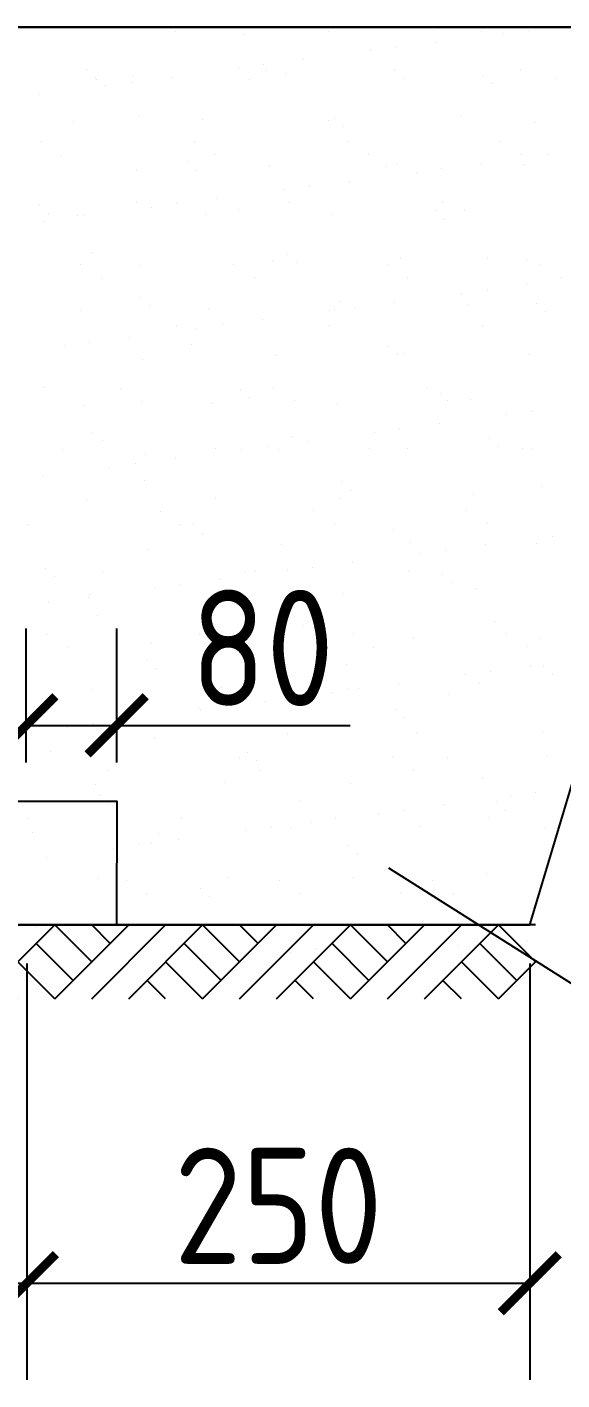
# Model space of a CAD drawing. Header units: millimetres. Extents: x 864899 to 866159, y 2547883 to 2548180.
# Drawn here: x 865164.27 to 865178.09, y 2547964.18 to 2547999.14 of the extents above; entities that cross this region are included whole.
import ezdxf

# ---------------------------------------------------------------- set-up
doc = ezdxf.new("R2010")
doc.units = ezdxf.units.MM
doc.header["$LTSCALE"] = 1000
doc.layers.get('0').update_dxf_attribs({"linetype": 'CONTINUOUS'})
doc.layers.get('Defpoints').update_dxf_attribs({"linetype": 'CONTINUOUS'})
for name, color, linetype in [('dll-结构外框', 6, 'CONTINUOUS'), ('LAYER1', 1, 'CONTINUOUS'), ('TK', 4, 'CONTINUOUS'), ('标注', 1, 'CONTINUOUS'), ('电照', 1, 'CONTINUOUS'), ('电照标注', 4, 'CONTINUOUS')]:
    doc.layers.add(name, color=color, linetype=linetype)
doc.styles.get("Standard").update_dxf_attribs({"font": 'tssdeng.shx', "width": 0.9, "bigfont": 'hztxt.shx'})
doc.dimstyles.new('Copy(3) of ISO-25', dxfattribs={"dimscale": 8, "dimtxt": 6, "dimasz": 2.5, "dimexe": 1, "dimexo": 30, "dimtad": 1, "dimtxsty": 'Standard', "dimblk": 'ARCHTICK', "dimcen": 2.5, "dimadec": 0, "dimazin": 0, "dimtfac": 1, "dimtmove": 0, "dimatfit": 3, "dimldrblk": 'ARCHTICK', "dimfxl": 1, "dimarcsym": 0})

# ---------------------------------------------------------------- blocks, each defined once
blk = doc.blocks.new('_ArchTick')
at = {"color": 0, "linetype": 'ByBlock', "const_width": 0.15}
blk.add_lwpolyline([(-0.5, -0.5), (0.5, 0.5)], dxfattribs=at)
blk = doc.blocks.new('*D74')
at = {"color": 3, "lineweight": -2, "transparency": 16777216}
for p, q in [((865164.271, 2547974.937), (865164.271, 2547964.18)), ((865177.255, 2547974.937), (865177.255, 2547964.18))]:
    blk.add_line(p, q, dxfattribs=at)
at = {"color": 0, "lineweight": -2, "transparency": 16777216}
blk.add_line((865164.271, 2547966.68), (865177.255, 2547966.68), dxfattribs=at)
at = {"layer": 'Defpoints', "color": 0, "transparency": 16777216}
for p in [(865164.271, 2547975.937), (865177.255, 2547975.937), (865177.255, 2547966.68)]:
    blk.add_point(p, dxfattribs=at)
at = {"color": 0, "lineweight": -2, "transparency": 16777216, "xscale": 1.5, "yscale": 1.5, "zscale": 1.5, "rotation": 180}
blk.add_blockref('_ArchTick', (865164.271, 2547966.68), dxfattribs=at)
at = {"color": 0, "lineweight": -2, "transparency": 16777216, "xscale": 1.5, "yscale": 1.5, "zscale": 1.5}
blk.add_blockref('_ArchTick', (865177.255, 2547966.68), dxfattribs=at)
at = {"color": 3, "transparency": 16777216, "insert": (865170.763, 2547968.68), "char_height": 3, "attachment_point": 5}
blk.add_mtext('250', dxfattribs=at)
blk = doc.blocks.new('*D75')
at = {"color": 3, "lineweight": -2, "transparency": 16777216}
for p, q in [((865152.255, 2547974.937), (865152.255, 2547964.18)), ((865164.271, 2547974.937), (865164.271, 2547964.18))]:
    blk.add_line(p, q, dxfattribs=at)
at = {"color": 0, "lineweight": -2, "transparency": 16777216}
blk.add_line((865152.255, 2547966.68), (865164.271, 2547966.68), dxfattribs=at)
at = {"layer": 'Defpoints', "color": 0, "transparency": 16777216}
for p in [(865152.255, 2547975.937), (865164.271, 2547975.937), (865164.271, 2547966.68)]:
    blk.add_point(p, dxfattribs=at)
at = {"color": 0, "lineweight": -2, "transparency": 16777216, "xscale": 1.5, "yscale": 1.5, "zscale": 1.5, "rotation": 180}
blk.add_blockref('_ArchTick', (865152.255, 2547966.68), dxfattribs=at)
at = {"color": 0, "lineweight": -2, "transparency": 16777216, "xscale": 1.5, "yscale": 1.5, "zscale": 1.5}
blk.add_blockref('_ArchTick', (865164.271, 2547966.68), dxfattribs=at)
at = {"color": 3, "transparency": 16777216, "insert": (865158.263, 2547968.68), "char_height": 3, "attachment_point": 5}
blk.add_mtext('260', dxfattribs=at)
blk = doc.blocks.new('A$C36223B87')
for p, q in [((0, 0), (477.3, 477.3)), ((0, 238.6), (238.6, 477.3)), ((119.3, 358), (0, 477.3)), ((238.6, 0), (715.9, 477.3)), ((715.9, 0), (1193.2, 477.3)), ((954.6, 238.6), (715.9, 477.3)), ((1073.9, 358), (954.6, 477.3)), ((954.6, 0), (1431.9, 477.3)), ((1193.2, 0), (1670.5, 477.3)), ((1909.2, 238.6), (1670.5, 477.3)), ((835.3, 119.3), (596.6, 358)), ((1789.9, 119.3), (1551.2, 358)), ((715.9, 0), (477.3, 238.6)), ((1670.5, 0), (1431.9, 238.6)), ((1670.5, 0), (1909.2, 238.6)), ((477.3, 0), (358, 119.3)), ((1431.9, 0), (1312.6, 119.3))]:
    blk.add_line(p, q)
at = {"layer": 'LAYER1'}
blk.add_lwpolyline([(1909.2, 477.3), (0, 477.3)], dxfattribs=at)
blk = doc.blocks.new('*D86')
at = {"color": 3, "lineweight": -2, "transparency": 16777216}
for p, q in [((865164.255, 2547980.137), (865164.255, 2547983.594)), ((865166.589, 2547980.137), (865166.589, 2547983.594))]:
    blk.add_line(p, q, dxfattribs=at)
at = {"color": 0, "lineweight": -2, "transparency": 16777216}
for p, q in [((865164.255, 2547981.094), (865166.589, 2547981.094)), ((865166.589, 2547981.094), (865172.62, 2547981.094))]:
    blk.add_line(p, q, dxfattribs=at)
at = {"layer": 'Defpoints', "color": 0, "transparency": 16777216}
for p in [(865166.589, 2547981.094), (865164.255, 2547979.137), (865166.589, 2547979.137)]:
    blk.add_point(p, dxfattribs=at)
at = {"color": 0, "lineweight": -2, "transparency": 16777216, "xscale": 1.5, "yscale": 1.5, "zscale": 1.5, "rotation": 180}
blk.add_blockref('_ArchTick', (865164.255, 2547981.094), dxfattribs=at)
at = {"color": 0, "lineweight": -2, "transparency": 16777216, "xscale": 1.5, "yscale": 1.5, "zscale": 1.5}
blk.add_blockref('_ArchTick', (865166.589, 2547981.094), dxfattribs=at)
at = {"color": 3, "transparency": 16777216, "insert": (865170.354, 2547983.094), "char_height": 3, "attachment_point": 5}
blk.add_mtext('80', dxfattribs=at)

msp = doc.modelspace()

# ---------------------------------------------------------------- linework, layer by layer
at = {"layer": 'dll-结构外框', "color": 4}
msp.add_line((865115.10888, 2547999.13708), (865195.42187, 2547999.13708), dxfattribs=at)
at = {"layer": 'TK', "color": 0, "linetype": 'Continuous'}
for p, q in [((865168.10159, 2547999.0165), (865168.10159, 2547999.0165)), ((865169.8549, 2547998.94312), (865169.8549, 2547998.94312)), ((865172.05655, 2547999.02369), (865172.05655, 2547999.02369)), ((865174.77756, 2547999.04533), (865174.77756, 2547999.04533)), ((865176.01152, 2547999.03087), (865176.01152, 2547999.03087)), ((865176.56698, 2547998.97041), (865176.56698, 2547998.97041)), ((865177.22803, 2547999.05744), (865177.22803, 2547999.05744)), ((865173.14843, 2547998.52035), (865173.14843, 2547998.52035)), ((865173.80948, 2547998.60738), (865173.80948, 2547998.60738)), ((865174.84197, 2547998.74331), (865174.84197, 2547998.74331)), ((865169.72988, 2547998.07029), (865169.72988, 2547998.07029)), ((865170.39093, 2547998.15732), (865170.39093, 2547998.15732)), ((865171.42342, 2547998.29325), (865171.42342, 2547998.29325)), ((865165.80303, 2547998.04297), (865165.80303, 2547998.04297)), ((865166.03711, 2547997.82847), (865166.03711, 2547997.82847)), ((865166.07462, 2547997.78105), (865166.07462, 2547997.78105)), ((865167.0159, 2547997.87982), (865167.0159, 2547997.87982)), ((865168.00487, 2547997.84319), (865168.00487, 2547997.84319)), ((865170.02959, 2547997.78823), (865170.02959, 2547997.78823)), ((865170.44603, 2547998.00341), (865170.44603, 2547998.00341)), ((865170.95978, 2547997.93068), (865170.95978, 2547997.93068)), ((865173.77037, 2547998.04581), (865173.77037, 2547998.04581)), ((865173.98455, 2547997.79542), (865173.98455, 2547997.79542)), ((865176.04162, 2547997.88703), (865176.04162, 2547997.88703)), ((865177.01915, 2547998.03023), (865177.01915, 2547998.03023)), ((865177.93951, 2547997.80261), (865177.93951, 2547997.80261)), ((865164.58631, 2547997.39313), (865164.58631, 2547997.39313)), ((865166.31133, 2547997.62023), (865166.31133, 2547997.62023)), ((865166.97238, 2547997.70726), (865166.97238, 2547997.70726)), ((865176.27571, 2547997.67253), (865176.27571, 2547997.67253)), ((865165.48441, 2547996.70467), (865165.48441, 2547996.70467)), ((865167.142, 2547996.81603), (865167.142, 2547996.81603)), ((865168.80875, 2547996.74707), (865168.80875, 2547996.74707)), ((865172.05752, 2547996.73149), (865172.05752, 2547996.73149)), ((865172.22384, 2547996.77238), (865172.22384, 2547996.77238)), ((865175.48766, 2547996.85507), (865175.48766, 2547996.85507)), ((865172.45793, 2547996.55788), (865172.45793, 2547996.55788)), ((865177.38059, 2547996.66009), (865177.38059, 2547996.66009)), ((865164.63676, 2547996.17029), (865164.63676, 2547996.17029)), ((865168.59173, 2547996.17748), (865168.59173, 2547996.17748)), ((865172.54669, 2547996.18466), (865172.54669, 2547996.18466)), ((865176.50165, 2547996.19185), (865176.50165, 2547996.19185)), ((865165.17232, 2547995.82911), (865165.17232, 2547995.82911)), ((865168.40606, 2547995.65773), (865168.40606, 2547995.65773)), ((865169.12728, 2547995.83629), (865169.12728, 2547995.83629)), ((865173.08224, 2547995.84348), (865173.08224, 2547995.84348)), ((865177.0372, 2547995.85066), (865177.0372, 2547995.85066)), ((865177.73792, 2547995.83635), (865177.73792, 2547995.83635)), ((865167.0959, 2547995.43276), (865167.0959, 2547995.43276)), ((865168.64015, 2547995.44323), (865168.64015, 2547995.44323)), ((865170.52603, 2547995.55634), (865170.52603, 2547995.55634)), ((865173.56281, 2547995.54544), (865173.56281, 2547995.54544)), ((865173.85037, 2547995.59874), (865173.85037, 2547995.59874)), ((865174.31937, 2547995.38629), (865174.31937, 2547995.38629)), ((865174.98041, 2547995.47331), (865174.98041, 2547995.47331)), ((865176.0129, 2547995.60924), (865176.0129, 2547995.60924)), ((865177.09915, 2547995.58316), (865177.09915, 2547995.58316)), ((865170.90082, 2547994.93623), (865170.90082, 2547994.93623)), ((865171.56186, 2547995.02325), (865171.56186, 2547995.02325)), ((865172.59435, 2547995.15918), (865172.59435, 2547995.15918)), ((865167.10031, 2547994.60084), (865167.10031, 2547994.60084)), ((865168.14331, 2547994.57319), (865168.14331, 2547994.57319)), ((865169.1758, 2547994.70912), (865169.1758, 2547994.70912)), ((865171.05527, 2547994.60802), (865171.05527, 2547994.60802)), ((865175.01023, 2547994.61521), (865175.01023, 2547994.61521)), ((865164.58828, 2547994.54309), (865164.58828, 2547994.54309)), ((865164.82236, 2547994.32859), (865164.82236, 2547994.32859)), ((865165.56441, 2547994.25761), (865165.56441, 2547994.25761)), ((865165.75725, 2547994.25906), (865165.75725, 2547994.25906)), ((865167.48226, 2547994.48616), (865167.48226, 2547994.48616)), ((865168.88875, 2547994.30001), (865168.88875, 2547994.30001)), ((865169.74503, 2547994.43079), (865169.74503, 2547994.43079)), ((865172.13752, 2547994.28443), (865172.13752, 2547994.28443)), ((865174.82687, 2547994.38714), (865174.82687, 2547994.38714)), ((865175.56766, 2547994.40801), (865175.56766, 2547994.40801)), ((865164.72476, 2547994.12313), (865164.72476, 2547994.12313)), ((865175.06096, 2547994.17264), (865175.06096, 2547994.17264)), ((865165.92725, 2547993.31615), (865165.92725, 2547993.31615)), ((865171.00909, 2547993.2725), (865171.00909, 2547993.2725)), ((865165.66245, 2547992.99008), (865165.66245, 2547992.99008)), ((865167.1759, 2547992.98569), (865167.1759, 2547992.98569)), ((865169.61741, 2547992.99727), (865169.61741, 2547992.99727)), ((865170.60604, 2547993.10927), (865170.60604, 2547993.10927)), ((865171.24318, 2547993.058), (865171.24318, 2547993.058)), ((865173.57237, 2547993.00445), (865173.57237, 2547993.00445)), ((865173.93038, 2547993.15168), (865173.93038, 2547993.15168)), ((865176.16584, 2547993.1602), (865176.16584, 2547993.1602)), ((865177.17915, 2547993.13609), (865177.17915, 2547993.13609)), ((865177.52734, 2547993.01164), (865177.52734, 2547993.01164)), ((865166.198, 2547992.6489), (865166.198, 2547992.6489)), ((865170.15297, 2547992.65608), (865170.15297, 2547992.65608)), ((865174.10793, 2547992.66327), (865174.10793, 2547992.66327)), ((865177.18384, 2547992.47518), (865177.18384, 2547992.47518)), ((865178.06289, 2547992.67045), (865178.06289, 2547992.67045)), ((865167.19131, 2547992.15785), (865167.19131, 2547992.15785)), ((865175.4903, 2547992.25222), (865175.4903, 2547992.25222)), ((865176.15135, 2547992.33925), (865176.15135, 2547992.33925)), ((865165.64441, 2547991.81054), (865165.64441, 2547991.81054)), ((865167.42539, 2547991.94335), (865167.42539, 2547991.94335)), ((865168.96875, 2547991.85294), (865168.96875, 2547991.85294)), ((865172.07175, 2547991.80216), (865172.07175, 2547991.80216)), ((865172.21753, 2547991.83736), (865172.21753, 2547991.83736)), ((865172.34806, 2547992.04556), (865172.34806, 2547992.04556)), ((865172.7328, 2547991.88919), (865172.7328, 2547991.88919)), ((865173.76529, 2547992.02512), (865173.76529, 2547992.02512)), ((865175.64766, 2547991.96094), (865175.64766, 2547991.96094)), ((865177.4299, 2547992.0019), (865177.4299, 2547992.0019)), ((865177.66399, 2547991.7874), (865177.66399, 2547991.7874)), ((865169.31425, 2547991.43913), (865169.31425, 2547991.43913)), ((865170.34674, 2547991.57506), (865170.34674, 2547991.57506)), ((865172.08096, 2547991.42782), (865172.08096, 2547991.42782)), ((865176.03592, 2547991.435), (865176.03592, 2547991.435)), ((865166.92818, 2547991.125), (865166.92818, 2547991.125)), ((865168.126, 2547991.42063), (865168.126, 2547991.42063)), ((865168.6532, 2547991.3521), (865168.6532, 2547991.3521)), ((865165.23465, 2547990.90204), (865165.23465, 2547990.90204)), ((865165.89569, 2547990.98907), (865165.89569, 2547990.98907)), ((865168.53028, 2547990.93091), (865168.53028, 2547990.93091)), ((865173.61212, 2547990.88726), (865173.61212, 2547990.88726)), ((865167.2559, 2547990.53863), (865167.2559, 2547990.53863)), ((865170.68604, 2547990.66221), (865170.68604, 2547990.66221)), ((865173.84621, 2547990.67276), (865173.84621, 2547990.67276)), ((865174.01038, 2547990.70461), (865174.01038, 2547990.70461)), ((865177.25915, 2547990.68903), (865177.25915, 2547990.68903)), ((865164.7125, 2547989.81626), (865164.7125, 2547989.81626)), ((865166.68814, 2547989.80987), (865166.68814, 2547989.80987)), ((865169.79434, 2547989.77261), (865169.79434, 2547989.77261)), ((865170.6431, 2547989.81706), (865170.6431, 2547989.81706)), ((865174.59806, 2547989.82425), (865174.59806, 2547989.82425)), ((865165.72441, 2547989.36347), (865165.72441, 2547989.36347)), ((865167.22369, 2547989.46869), (865167.22369, 2547989.46869)), ((865169.04875, 2547989.40588), (865169.04875, 2547989.40588)), ((865170.02843, 2547989.55811), (865170.02843, 2547989.55811)), ((865171.17865, 2547989.47587), (865171.17865, 2547989.47587)), ((865172.29753, 2547989.39029), (865172.29753, 2547989.39029)), ((865174.95109, 2547989.66032), (865174.95109, 2547989.66032)), ((865175.13361, 2547989.48306), (865175.13361, 2547989.48306)), ((865175.72766, 2547989.51388), (865175.72766, 2547989.51388)), ((865176.66124, 2547989.11816), (865176.66124, 2547989.11816)), ((865177.32228, 2547989.20519), (865177.32228, 2547989.20519)), ((865165.97656, 2547988.65796), (865165.97656, 2547988.65796)), ((865173.24269, 2547988.6681), (865173.24269, 2547988.6681)), ((865173.90373, 2547988.75512), (865173.90373, 2547988.75512)), ((865174.93622, 2547988.89105), (865174.93622, 2547988.89105)), ((865166.21064, 2547988.44346), (865166.21064, 2547988.44346)), ((865170.48518, 2547988.30506), (865170.48518, 2547988.30506)), ((865171.13331, 2547988.54567), (865171.13331, 2547988.54567)), ((865171.51767, 2547988.44099), (865171.51767, 2547988.44099)), ((865176.21515, 2547988.50202), (865176.21515, 2547988.50202)), ((865176.44924, 2547988.28752), (865176.44924, 2547988.28752)), ((865165.19672, 2547988.23324), (865165.19672, 2547988.23324)), ((865167.3359, 2547988.09156), (865167.3359, 2547988.09156)), ((865168.09912, 2547987.99093), (865168.09912, 2547987.99093)), ((865169.15168, 2547988.24042), (865169.15168, 2547988.24042)), ((865169.82413, 2547988.21804), (865169.82413, 2547988.21804)), ((865170.76604, 2547988.21514), (865170.76604, 2547988.21514)), ((865173.10664, 2547988.24761), (865173.10664, 2547988.24761)), ((865174.09038, 2547988.25754), (865174.09038, 2547988.25754)), ((865177.06161, 2547988.25479), (865177.06161, 2547988.25479)), ((865177.33915, 2547988.24196), (865177.33915, 2547988.24196)), ((865166.40558, 2547987.76797), (865166.40558, 2547987.76797)), ((865167.06663, 2547987.855), (865167.06663, 2547987.855)), ((865164.68057, 2547987.54087), (865164.68057, 2547987.54087)), ((865167.31553, 2547987.43102), (865167.31553, 2547987.43102)), ((865172.39737, 2547987.38737), (865172.39737, 2547987.38737)), ((865177.55412, 2547987.27508), (865177.55412, 2547987.27508)), ((865165.80442, 2547986.91641), (865165.80442, 2547986.91641)), ((865169.12876, 2547986.95881), (865169.12876, 2547986.95881)), ((865172.37753, 2547986.94323), (865172.37753, 2547986.94323)), ((865172.63146, 2547987.17287), (865172.63146, 2547987.17287)), ((865175.80766, 2547987.06681), (865175.80766, 2547987.06681)), ((865167.71382, 2547986.62966), (865167.71382, 2547986.62966)), ((865171.66878, 2547986.63685), (865171.66878, 2547986.63685)), ((865175.62375, 2547986.64404), (865175.62375, 2547986.64404)), ((865164.29441, 2547986.28129), (865164.29441, 2547986.28129)), ((865168.24938, 2547986.28848), (865168.24938, 2547986.28848)), ((865168.57959, 2547986.27272), (865168.57959, 2547986.27272)), ((865172.20434, 2547986.29567), (865172.20434, 2547986.29567)), ((865176.1593, 2547986.30285), (865176.1593, 2547986.30285)), ((865168.81367, 2547986.05822), (865168.81367, 2547986.05822)), ((865173.73634, 2547986.16043), (865173.73634, 2547986.16043)), ((865177.83217, 2547985.98409), (865177.83217, 2547985.98409)), ((865167.41591, 2547985.64449), (865167.41591, 2547985.64449)), ((865170.84604, 2547985.76807), (865170.84604, 2547985.76807)), ((865174.17038, 2547985.81048), (865174.17038, 2547985.81048)), ((865174.41362, 2547985.53403), (865174.41362, 2547985.53403)), ((865175.07467, 2547985.62106), (865175.07467, 2547985.62106)), ((865176.10716, 2547985.75699), (865176.10716, 2547985.75699)), ((865177.41915, 2547985.7949), (865177.41915, 2547985.7949)), ((865164.76181, 2547985.15808), (865164.76181, 2547985.15808)), ((865171.65612, 2547985.171), (865171.65612, 2547985.171)), ((865172.68861, 2547985.30693), (865172.68861, 2547985.30693)), ((865164.99589, 2547984.94358), (865164.99589, 2547984.94358)), ((865166.22241, 2547985.05303), (865166.22241, 2547985.05303)), ((865169.27005, 2547984.85687), (865169.27005, 2547984.85687)), ((865169.91856, 2547985.04578), (865169.91856, 2547985.04578)), ((865170.17737, 2547985.06021), (865170.17737, 2547985.06021)), ((865170.99507, 2547985.08397), (865170.99507, 2547985.08397)), ((865174.13233, 2547985.0674), (865174.13233, 2547985.0674)), ((865175.0004, 2547985.00213), (865175.0004, 2547985.00213)), ((865175.23449, 2547984.78763), (865175.23449, 2547984.78763)), ((865165.88442, 2547984.46934), (865165.88442, 2547984.46934)), ((865167.57652, 2547984.63391), (865167.57652, 2547984.63391)), ((865168.23756, 2547984.72094), (865168.23756, 2547984.72094)), ((865169.20876, 2547984.51174), (865169.20876, 2547984.51174)), ((865172.45753, 2547984.49616), (865172.45753, 2547984.49616)), ((865175.88767, 2547984.61974), (865175.88767, 2547984.61974)), ((865164.81901, 2547984.27088), (865164.81901, 2547984.27088)), ((865165.8515, 2547984.40681), (865165.8515, 2547984.40681)), ((865166.10078, 2547983.93114), (865166.10078, 2547983.93114)), ((865171.18262, 2547983.88749), (865171.18262, 2547983.88749)), ((865176.33937, 2547983.77519), (865176.33937, 2547983.77519)), ((865164.78455, 2547983.44227), (865164.78455, 2547983.44227)), ((865168.73951, 2547983.44946), (865168.73951, 2547983.44946)), ((865171.41671, 2547983.67299), (865171.41671, 2547983.67299)), ((865172.69447, 2547983.45664), (865172.69447, 2547983.45664)), ((865176.64943, 2547983.46383), (865176.64943, 2547983.46383)), ((865165.3201, 2547983.10108), (865165.3201, 2547983.10108)), ((865167.49591, 2547983.19743), (865167.49591, 2547983.19743)), ((865169.27506, 2547983.10827), (865169.27506, 2547983.10827)), ((865170.92604, 2547983.32101), (865170.92604, 2547983.32101)), ((865173.23002, 2547983.11546), (865173.23002, 2547983.11546)), ((865174.25038, 2547983.36341), (865174.25038, 2547983.36341)), ((865177.18499, 2547983.12264), (865177.18499, 2547983.12264)), ((865177.49916, 2547983.34783), (865177.49916, 2547983.34783)), ((865167.36484, 2547982.77284), (865167.36484, 2547982.77284)), ((865167.59892, 2547982.55834), (865167.59892, 2547982.55834)), ((865172.52159, 2547982.66055), (865172.52159, 2547982.66055)), ((865175.58456, 2547982.39997), (865175.58456, 2547982.39997)), ((865176.2456, 2547982.487), (865176.2456, 2547982.487)), ((865177.27809, 2547982.62293), (865177.27809, 2547982.62293)), ((865177.60343, 2547982.61689), (865177.60343, 2547982.61689)), ((865177.83752, 2547982.40239), (865177.83752, 2547982.40239)), ((865165.96442, 2547982.02227), (865165.96442, 2547982.02227)), ((865169.28876, 2547982.06468), (865169.28876, 2547982.06468)), ((865172.53753, 2547982.0491), (865172.53753, 2547982.0491)), ((865172.82705, 2547982.03693), (865172.82705, 2547982.03693)), ((865173.85954, 2547982.17286), (865173.85954, 2547982.17286)), ((865175.96767, 2547982.17268), (865175.96767, 2547982.17268)), ((865167.24809, 2547981.87282), (865167.24809, 2547981.87282)), ((865170.44099, 2547981.7228), (865170.44099, 2547981.7228)), ((865171.20306, 2547981.88), (865171.20306, 2547981.88)), ((865172.166, 2547981.94991), (865172.166, 2547981.94991)), ((865175.15802, 2547981.88719), (865175.15802, 2547981.88719)), ((865168.70381, 2547981.5459), (865168.70381, 2547981.5459)), ((865168.74745, 2547981.49985), (865168.74745, 2547981.49985)), ((865169.4085, 2547981.58687), (865169.4085, 2547981.58687)), ((865173.78565, 2547981.50225), (865173.78565, 2547981.50225)), ((865174.01974, 2547981.28775), (865174.01974, 2547981.28775)), ((865165.3289, 2547981.04978), (865165.3289, 2547981.04978)), ((865165.98995, 2547981.13681), (865165.98995, 2547981.13681)), ((865167.02244, 2547981.27274), (865167.02244, 2547981.27274)), ((865164.32714, 2547980.76594), (865164.32714, 2547980.76594)), ((865167.57591, 2547980.75036), (865167.57591, 2547980.75036)), ((865171.00604, 2547980.87394), (865171.00604, 2547980.87394)), ((865174.33038, 2547980.91635), (865174.33038, 2547980.91635)), ((865177.57916, 2547980.90076), (865177.57916, 2547980.90076)), ((865164.88603, 2547980.43125), (865164.88603, 2547980.43125)), ((865165.81023, 2547980.26206), (865165.81023, 2547980.26206)), ((865169.7652, 2547980.26925), (865169.7652, 2547980.26925)), ((865169.96787, 2547980.3876), (865169.96787, 2547980.3876)), ((865173.72016, 2547980.27643), (865173.72016, 2547980.27643)), ((865175.12462, 2547980.27531), (865175.12462, 2547980.27531)), ((865177.67512, 2547980.28362), (865177.67512, 2547980.28362)), ((865166.34579, 2547979.92088), (865166.34579, 2547979.92088)), ((865170.20196, 2547980.1731), (865170.20196, 2547980.1731)), ((865170.30075, 2547979.92806), (865170.30075, 2547979.92806)), ((865174.25571, 2547979.93525), (865174.25571, 2547979.93525)), ((865166.04442, 2547979.57521), (865166.04442, 2547979.57521)), ((865169.36876, 2547979.61761), (865169.36876, 2547979.61761)), ((865172.61753, 2547979.60203), (865172.61753, 2547979.60203)), ((865176.04767, 2547979.72561), (865176.04767, 2547979.72561)), ((865166.15009, 2547979.27295), (865166.15009, 2547979.27295)), ((865176.75549, 2547979.2659), (865176.75549, 2547979.2659)), ((865177.41654, 2547979.35293), (865177.41654, 2547979.35293)), ((865166.38417, 2547979.05845), (865166.38417, 2547979.05845)), ((865171.30684, 2547979.16066), (865171.30684, 2547979.16066)), ((865173.99799, 2547978.90287), (865173.99799, 2547978.90287)), ((865175.03048, 2547979.0388), (865175.03048, 2547979.0388)), ((865176.38868, 2547979.11701), (865176.38868, 2547979.11701)), ((865176.62277, 2547978.90251), (865176.62277, 2547978.90251)), ((865164.31882, 2547978.68542), (865164.31882, 2547978.68542)), ((865168.27378, 2547978.69261), (865168.27378, 2547978.69261)), ((865171.61192, 2547978.58874), (865171.61192, 2547978.58874)), ((865172.22874, 2547978.69979), (865172.22874, 2547978.69979)), ((865173.33694, 2547978.81584), (865173.33694, 2547978.81584)), ((865176.1837, 2547978.70698), (865176.1837, 2547978.70698)), ((865164.40714, 2547978.31888), (865164.40714, 2547978.31888)), ((865167.65591, 2547978.3033), (865167.65591, 2547978.3033)), ((865169.91839, 2547978.36578), (865169.91839, 2547978.36578)), ((865170.57943, 2547978.45281), (865170.57943, 2547978.45281)), ((865171.08604, 2547978.42688), (865171.08604, 2547978.42688)), ((865174.41039, 2547978.46928), (865174.41039, 2547978.46928)), ((865177.65916, 2547978.4537), (865177.65916, 2547978.4537)), ((865166.49984, 2547977.91572), (865166.49984, 2547977.91572)), ((865167.16088, 2547978.00275), (865167.16088, 2547978.00275)), ((865167.48906, 2547978.04601), (865167.48906, 2547978.04601)), ((865168.19337, 2547978.13868), (865168.19337, 2547978.13868)), ((865172.5709, 2547978.00236), (865172.5709, 2547978.00236)), ((865177.72765, 2547977.89007), (865177.72765, 2547977.89007)), ((865164.77482, 2547977.68862), (865164.77482, 2547977.68862)), ((865172.80499, 2547977.78786), (865172.80499, 2547977.78786)), ((865166.12442, 2547977.12814), (865166.12442, 2547977.12814)), ((865169.44876, 2547977.17055), (865169.44876, 2547977.17055)), ((865172.69754, 2547977.15496), (865172.69754, 2547977.15496)), ((865174.74584, 2547977.09622), (865174.74584, 2547977.09622)), ((865176.12767, 2547977.27854), (865176.12767, 2547977.27854)), ((865166.83592, 2547977.08185), (865166.83592, 2547977.08185)), ((865168.75312, 2547976.88771), (865168.75312, 2547976.88771)), ((865170.79088, 2547977.08904), (865170.79088, 2547977.08904)), ((865171.32644, 2547976.74785), (865171.32644, 2547976.74785)), ((865173.90987, 2547976.77542), (865173.90987, 2547976.77542)), ((865175.2814, 2547976.75504), (865175.2814, 2547976.75504)), ((865167.37147, 2547976.74067), (865167.37147, 2547976.74067)), ((865168.9872, 2547976.67321), (865168.9872, 2547976.67321)), ((865164.48714, 2547975.87181), (865164.48714, 2547975.87181)), ((865164.93534, 2547975.77307), (865164.93534, 2547975.77307)), ((865167.73591, 2547975.85623), (865167.73591, 2547975.85623)), ((865171.16605, 2547975.97981), (865171.16605, 2547975.97981)), ((865174.49039, 2547976.02221), (865174.49039, 2547976.02221)), ((865175.16892, 2547975.76881), (865175.16892, 2547975.76881)), ((865176.20141, 2547975.90474), (865176.20141, 2547975.90474)), ((865175.17393, 2547975.61712), (865175.17393, 2547975.61712)), ((865175.40802, 2547975.40262), (865175.40802, 2547975.40262)), ((865177.20939, 2547975.52677), (865177.20939, 2547975.52677)), ((865171.08932, 2547975.23172), (865171.08932, 2547975.23172)), ((865171.75037, 2547975.31874), (865171.75037, 2547975.31874)), ((865167.67077, 2547974.78166), (865167.67077, 2547974.78166)), ((865171.35615, 2547974.50248), (865171.35615, 2547974.50248))]:
    msp.add_line(p, q, dxfattribs=at)
at = {"layer": '标注', "color": 7, "lineweight": -3}
msp.add_line((865173.60365, 2547977.41137), (865185.82087, 2547969.68456), dxfattribs=at)
at = {"layer": '电照标注', "color": 0}
msp.add_lwpolyline([(865132.29538, 2547999.13708), (865139.25538, 2547975.93708), (865150.25538, 2547975.93708), (865160.25538, 2547975.93708), (865177.25538, 2547975.93708), (865184.21538, 2547999.13708), (865132.29538, 2547999.13708)], dxfattribs=at)
at = {"layer": '电照标注', "color": 1}
msp.add_lwpolyline([(865158.25538, 2547979.13708), (865166.5891, 2547979.13708), (865166.5847, 2547975.93708), (865149.91661, 2547975.93708), (865149.92166, 2547979.13708), (865158.25538, 2547979.13708)], dxfattribs=at)

# ---------------------------------------------------------------- block references
at = {"layer": '电照', "linetype": 'Continuous', "lineweight": 0, "xscale": 0.003999999957159162, "yscale": 0.003999999957159162, "zscale": 0.003999999957159162}
for p in [(865162.12598, 2547974.02789), (865169.76273, 2547974.02789)]:
    msp.add_blockref('A$C36223B87', p, dxfattribs=at)

# ---------------------------------------------------------------- dimensions: what is measured, and where the dimension line sits
at = {"color": 3}
dim = msp.add_linear_dim(base=(865166.5891, 2547981.09365), p1=(865164.25538, 2547979.13708), p2=(865166.5891, 2547979.13708), angle=180, text='80', dimstyle='Copy(3) of ISO-25', override={"dimscale": 0.5, "dimasz": 3, "dimexe": 5, "dimexo": 2, "dimgap": 1, "dimlfac": 20, "dimblk1": 'ArchTick', "dimblk2": 'ArchTick', "dimsah": 1, "dimclre": 3, "dimclrt": 3}, dxfattribs=at)
dim.commit()
dim.dimension.update_dxf_attribs({"geometry": '*D86', "text_midpoint": (865170.35449, 2547983.09365)})
for base, p1, p2, text, picture, middle in [((865164.27118, 2547966.68043), (865152.25538, 2547975.93708), (865164.27118, 2547975.93708), '260', '*D75', (865158.26328, 2547968.68043)), ((865177.25538, 2547966.68043), (865164.27118, 2547975.93708), (865177.25538, 2547975.93708), '250', '*D74', (865170.76328, 2547968.68043))]:
    dim = msp.add_linear_dim(base=base, p1=p1, p2=p2, text=text, dimstyle='Copy(3) of ISO-25', override={"dimscale": 0.5, "dimasz": 3, "dimexe": 5, "dimexo": 2, "dimgap": 1, "dimlfac": 20, "dimblk1": 'ArchTick', "dimblk2": 'ArchTick', "dimsah": 1, "dimclre": 3, "dimclrt": 3}, dxfattribs=at)
    dim.commit()
    dim.dimension.update_dxf_attribs({"geometry": picture, "text_midpoint": middle})

doc.saveas('drawing.dxf')
